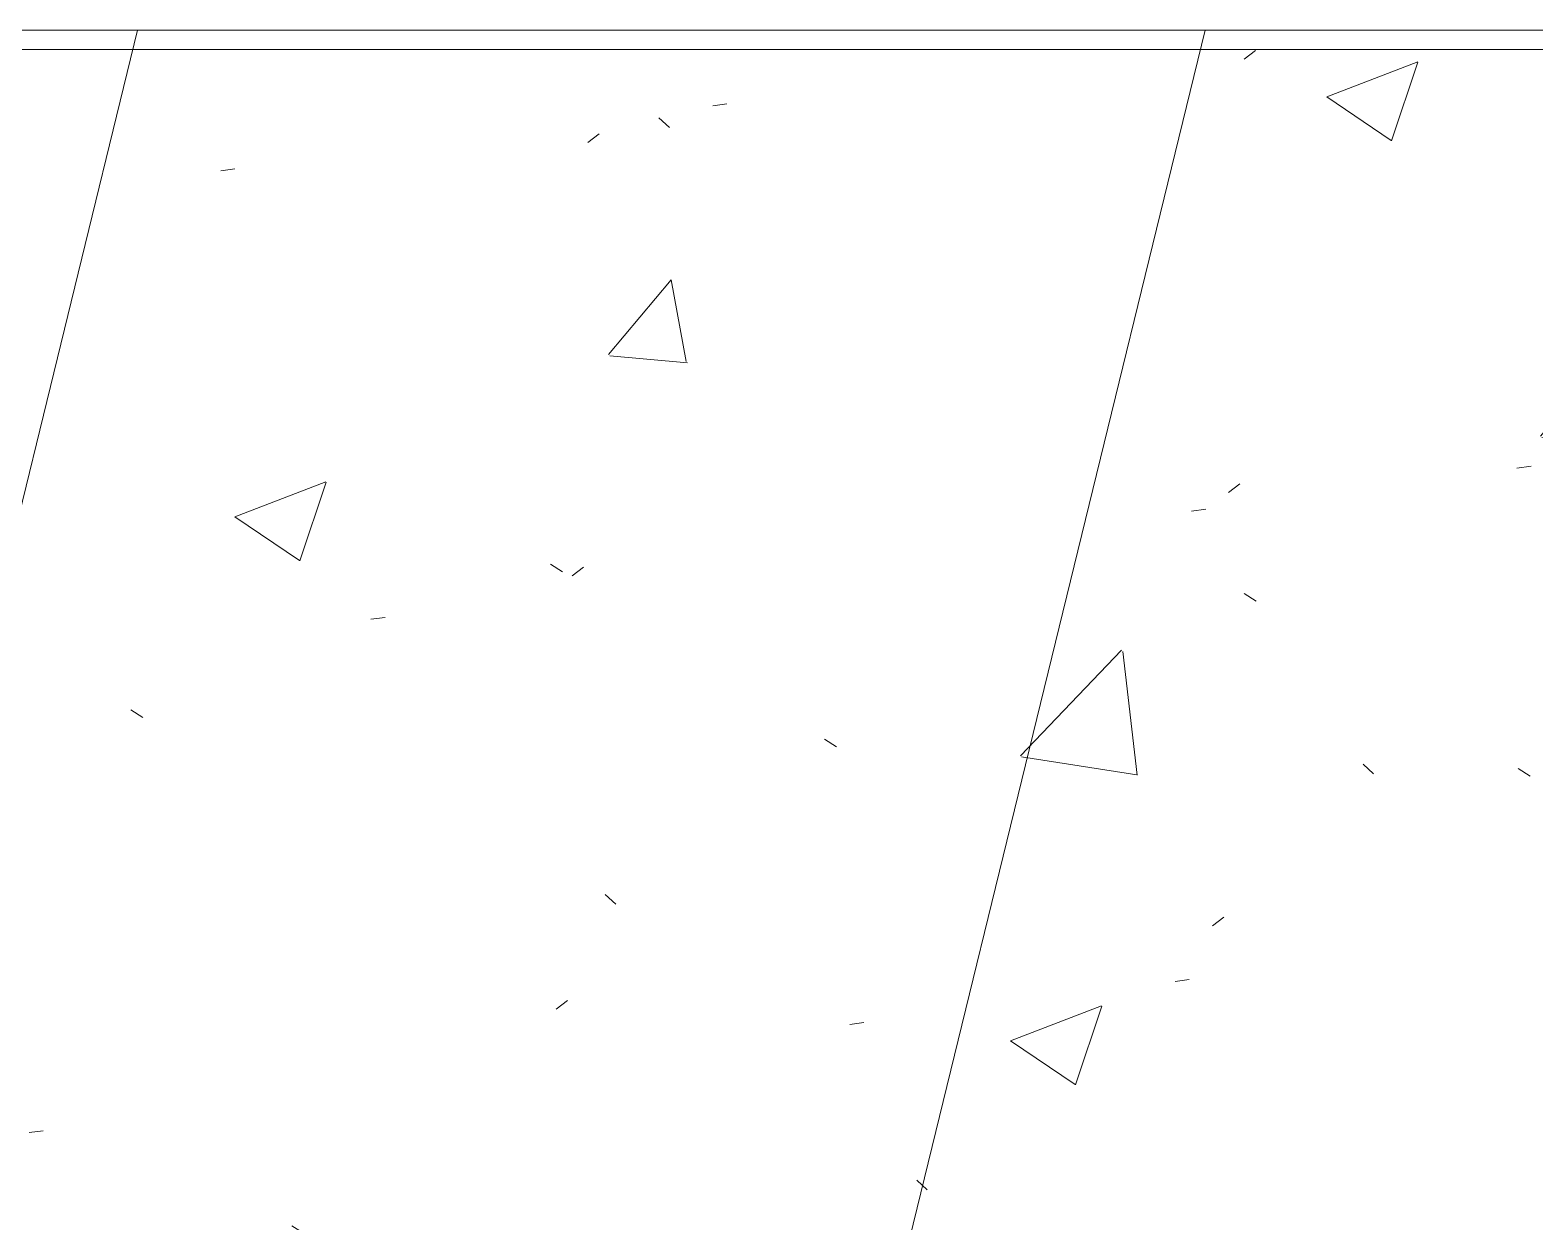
# Model space of a CAD drawing. Header units: millimetres. Extents: x 5359 to 218750, y -16347 to 109893.
# Drawn here: x 59210 to 59986, y 49944 to 50558 of the extents above; entities that cross this region are included whole.
import ezdxf

# ---------------------------------------------------------------- set-up
doc = ezdxf.new("R2010")
doc.units = ezdxf.units.MM
doc.linetypes.add('IMPORT-Overhead', pattern=[3.96875, 2.38125, -1.5875])
for name, color, linetype, lineweight in [('A-AREA-1', 41, 'IMPORT-Overhead', 9), ('A-DETL-THIN', 151, 'Continuous', 9), ('A-FLOR-PATT', 8, 'Continuous', 9), ('A-WALL', 113, 'Continuous', 9)]:
    doc.layers.add(name, color=color, linetype=linetype, lineweight=lineweight)

msp = doc.modelspace()

# ---------------------------------------------------------------- hatches: boundary and pattern name
at = {"layer": 'A-FLOR-PATT'}
h = msp.add_hatch(dxfattribs=at)
h.set_pattern_fill('FP_31', color=256, style=0, pattern_type=2)
h.set_pattern_definition([(50.049, (291.23, 0), (480.1359, -42.0767), [50.256, -552.818]), (354.991, (291.23, 0), (-92.8772, 504.3906), [40.165, -441.812]), (100.434, (331.24, -3.5), (387.2535, 462.3124), [42.739, -470.131]), (46.234, (291.2, 134.1), (714.4144, -110.986), [75.376, -829.132]), (96.624, (350.76, 124.86), (625.669, 653.2013), [64.111, -705.22]), (351.169, (291.2, 134.1), (625.668, 653.2026), [60.249, -662.736]), (21.033, (358.17, 100.6), (399.5704, -269.9807), [50.216, -552.38]), (325.954, (358.17, 100.6), (162.8765, 486.2562), [40.186, -442.045]), (71.481, (391.46, 78.1), (562.4481, 216.2737), [42.734, -470.076]), (37.548, (291.23, 0), (8.13914, 223.22476), [7.368, -429.362, 7.368, -441.419, -443.764]), (37.548, (291.23, 0), (8.13914, 223.22476), [-885.518, 7.368, -436.395]), (7.513, (291.23, 0), (176.099, 264.4776), [7.364, -248.356, 7.364, -419.059, -169.029]), (7.513, (291.23, 0), (176.099, 264.4776), [-682.142, 7.364, -161.666]), (327.455, (141.95, 0), (357.3418, -15.1254), [7.367, -160.067, 7.367, -515.028, -693.178]), (327.455, (141.95, 0), (357.3418, -15.1254), [-689.829, 7.367, -685.811]), (317.451, (75, 0), (390.3867, 67.1285), [7.369, -210.358, 7.369, -339.655, -492.399]), (317.451, (75, 0), (390.3867, 67.1285), [-564.752, 7.369, -485.03])])
h.paths.add_polyline_path([(60652.56, 47586.34), (60652.56, 50547.93), (57252.64, 50547.93), (57252.64, 47586.34), (60452.49, 47586.34)])

# ---------------------------------------------------------------- linework, layer by layer
at = {"layer": 'A-AREA-1'}
msp.add_line((57252.56, 50557.93), (60452.49, 50557.93), dxfattribs=at)
at = {"layer": 'A-DETL-THIN'}
for p, q in [((60652.56, 50557.93), (57252.64, 50557.93)), ((58902.64, 49072.13), (59265.75, 50557.93)), ((59452.64, 49072.13), (59815.75, 50557.93))]:
    msp.add_line(p, q, dxfattribs=at)
at = {"layer": 'A-WALL'}
for p, q in [((57252.6, 50557.93), (60752.56, 50557.93)), ((60752.56, 50547.93), (57252.6, 50547.93))]:
    msp.add_line(p, q, dxfattribs=at)

doc.saveas('drawing.dxf')
